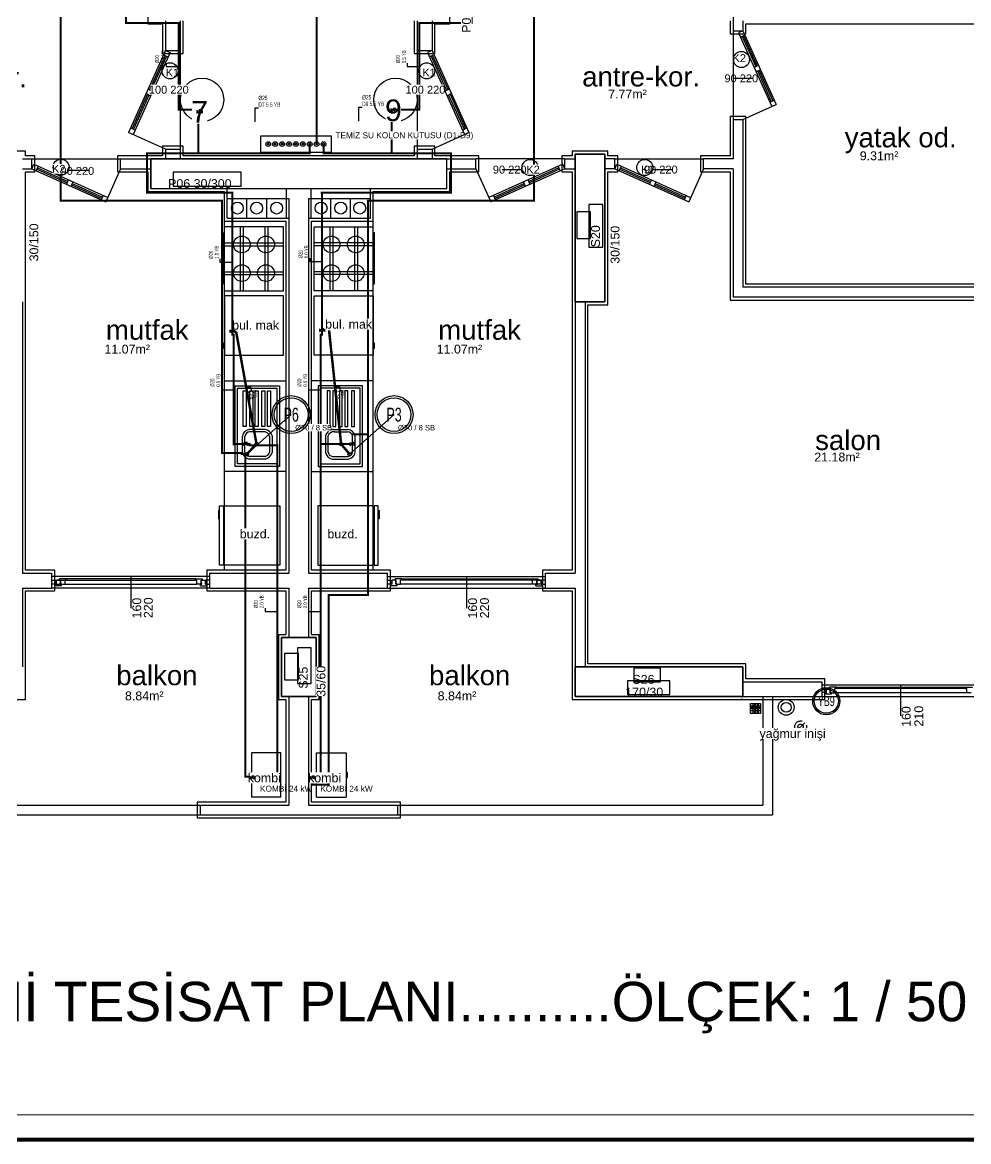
# Model space of a CAD drawing. Header units: centimetres. Extents: x -3962 to 543607, y -2 to 2802.
# Drawn here: x 13431 to 14389, y -2 to 1133 of the extents above; entities that cross this region are included whole.
import ezdxf
from ezdxf.enums import TextEntityAlignment as Align

# ---------------------------------------------------------------- set-up
doc = ezdxf.new("R2010")
doc.units = ezdxf.units.CM
for name, pattern in [('BASMA HATTI', [31, 25, -6]), ('DASHED', [18, 12, -6]), ('PISSU HATTI', [26, 20, -6]), ('YAGMUR HATTI', [36, 30, -6])]:
    doc.linetypes.add(name, pattern=pattern)
for name, color, linetype in [('MTY-PISSU-CAP', 211, 'CONTINUOUS'), ('MTY-PISSU-KOLON', 211, 'DASHED'), ('MTY-TEMIZSU-CAP', 101, 'CONTINUOUS'), ('MTY-VANA', 1, 'CONTINUOUS'), ('MTY-YAGMURSU-KOLON NO', 7, 'CONTINUOUS'), ('MTY-YUK-BIRIMI', 7, 'CONTINUOUS'), ('ROTAS-CIHAZ', 135, 'CONTINUOUS'), ('ROTAS-KAT-ADI', 1, 'CONTINUOUS'), ('ROTAS-MIMARI', 8, 'CONTINUOUS'), ('ROTAS-MIMARI-KOLON', 8, 'CONTINUOUS'), ('ROTAS-MIMARI-YAZI', 8, 'CONTINUOUS'), ('ROTAS-PAFTA', 7, 'CONTINUOUS'), ('ROTAS-PISSU-BORU-TAVANDAN', 6, 'PISSU HATTI'), ('ROTAS-PISSU-CAP', 211, 'CONTINUOUS'), ('ROTAS-PISSU-KOLONNO', 211, 'CONTINUOUS'), ('ROTAS-SICAKSU-BORU', 1, 'BASMA HATTI'), ('ROTAS-SOGUKSU-BORU', 5, 'CONTINUOUS'), ('ROTAS-TEFRIS', 15, 'CONTINUOUS'), ('ROTAS-TEMIZSU-CAP', 101, 'CONTINUOUS'), ('ROTAS-VANA', 1, 'CONTINUOUS'), ('ROTAS-YAGMUR-BORUSU', 3, 'YAGMUR HATTI')]:
    doc.layers.add(name, color=color, linetype=linetype)
doc.styles.add('ANOTATIVO', font='arial.ttf')
doc.styles.add('MTY_CAP', font='wturkce.SHX', dxfattribs={"width": 0.65, "height": 20})
doc.styles.add('MTYCAPLT', font='arial.ttf', dxfattribs={"width": 0.65, "height": 1})
doc.styles.add('ROTAS', font='arial.ttf')

# ---------------------------------------------------------------- blocks, each defined once
blk = doc.blocks.new('MTY-PIS SU CAP SB')
at = {"layer": 'MTY-PISSU-CAP'}
for p, q in [((0.83, 1.17), (0, 1.17)), ((0, 1.17), (0, 0))]:
    blk.add_line(p, q, dxfattribs=at)
at = {"layer": 'MTY-PISSU-CAP', "style": 'MTY_CAP', "width": 0.65}
blk.add_attdef('PSCP_001', (0.83, 1.29), '', height=1, dxfattribs=at)
at = {"layer": 'MTY-YUK-BIRIMI', "color": 211, "style": 'MTY_CAP', "width": 0.65}
blk.add_attdef('PS_001', (0.83, 0.07), '', height=1, dxfattribs=at)
blk = doc.blocks.new('MTY-PIS SU KOLON')
at = {"layer": 'MTY-PISSU-KOLON', "linetype": 'Continuous', "lineweight": -3}
blk.add_hatch(color=256, dxfattribs=at).paths.add_polyline_path([(-2.7, -0.1, 0.848135), (0, -0.1, -0.848135), (2.7, -0.1, 0.414214), (0, 2.6, 0.414214)])
blk.add_circle((0, 0), 3.5, dxfattribs=at)
blk = doc.blocks.new('MTY-KOLON NO PIS SU')
at = {"color": 6, "linetype": 'Continuous', "ltscale": 100}
blk.add_circle((0, 0), 27.5, dxfattribs=at)
at = {"color": 7, "linetype": 'Continuous', "ltscale": 100}
blk.add_circle((0, 0), 24.5, dxfattribs=at)
at = {"style": 'ANOTATIVO', "width": 0.65}
blk.add_attdef('K', text='', height=20, dxfattribs=at).set_placement((0, 0), align=Align.MIDDLE_CENTER)
blk = doc.blocks.new('MTY-KURESEL VANA')
at = {"layer": 'MTY-VANA'}
for p, q in [((0, 0), (0, 8)), ((0, 8), (8, 8))]:
    blk.add_line(p, q, dxfattribs=at)
blk.add_lwpolyline([(-10, 5), (-10, -5), (10, 5), (10, -5), (-10, 5)], dxfattribs=at)
at = {"layer": 'MTY-VANA', "style": 'MTYCAPLT', "width": 0.65}
blk.add_attdef('CAP', text='', height=10, dxfattribs=at).set_placement((-1.1, 0), align=Align.CENTER)
blk = doc.blocks.new('MTY-TEMIZ SU CAP MB')
at = {"layer": 'MTY-TEMIZSU-CAP'}
for p, q in [((0.83, 3.1), (0, 3.1)), ((0, 3.1), (0, 0))]:
    blk.add_line(p, q, dxfattribs=at)
at = {"layer": 'MTY-TEMIZSU-CAP', "style": 'MTY_CAP', "width": 0.65}
for tag, p in [('SOCP_001', (0.83, 4.92)), ('SCCP_001', (0.83, 1.92))]:
    blk.add_attdef(tag, p, '', height=1, dxfattribs=at)
at = {"layer": 'MTY-YUK-BIRIMI', "color": 101, "style": 'MTY_CAP', "width": 0.65}
for tag, p in [('SO_001', (0.83, 3.42)), ('SC_001', (0.83, 0.42))]:
    blk.add_attdef(tag, p, '', height=1, dxfattribs=at)
blk = doc.blocks.new('MTY-KOLON NO YAGMUR')
at = {"layer": 'MTY-YAGMURSU-KOLON NO', "linetype": 'Continuous', "ltscale": 100}
blk.add_circle((0, 0), 27.5, dxfattribs=at)
at = {"layer": 'MTY-YAGMURSU-KOLON NO', "color": 7, "linetype": 'Continuous', "ltscale": 100}
blk.add_circle((0, 0), 24.5, dxfattribs=at)
at = {"style": 'ANOTATIVO', "width": 0.65}
blk.add_attdef('K', text='', height=20, dxfattribs=at).set_placement((0, 0), align=Align.MIDDLE_CENTER)

msp = doc.modelspace()

# ---------------------------------------------------------------- linework, layer by layer
at = {"layer": 'ROTAS-MIMARI'}
for p, q in [((14150.8, 1154.2), (14150.8, 1124.2)), ((13557.8, 1141.3), (13557.8, 1131.2)), ((13863.8, 1131.2), (13863.8, 1141.3)), ((13557.8, 1131.2), (13572.8, 1131.2)), ((13572.8, 1131.2), (13572.8, 1101.2)), ((13575.8, 1134.2), (13575.8, 1104.2)), ((13590.8, 1134.2), (13590.8, 1104.2)), ((13593.8, 1101.2), (13593.8, 1134.2)), ((13827.8, 1134.2), (13827.8, 1101.2)), ((13830.8, 1134.2), (13830.8, 1104.2)), ((13845.8, 1134.2), (13845.8, 1104.2)), ((13848.8, 1101.2), (13848.8, 1131.2)), ((13848.8, 1131.2), (13863.8, 1131.2)), ((14147.8, 1134.2), (14147.8, 1121.2)), ((14150.8, 1124.2), (14160.8, 1124.2)), ((14150.8, 1124.2), (14150.8, 1034.2)), ((14160.8, 1124.2), (14156.3, 1122.2)), ((14160.8, 1134.2), (14160.8, 1124.2)), ((14160.8, 1124.2), (14194.5, 1049.4)), ((14163.8, 1121.2), (14163.8, 1131.2)), ((14163.8, 1131.2), (14210.8, 1131.2)), ((14210.8, 1131.2), (14485.8, 1131.2)), ((14147.8, 1121.2), (14163.8, 1121.2)), ((14156.3, 1122.2), (14189.9, 1047.3)), ((14162.9, 1119.7), (14158.3, 1117.6)), ((14159.9, 1118.4), (14173.7, 1087.8)), ((14161.4, 1119), (14175.1, 1088.4)), ((13575.8, 1104.2), (13538.4, 1021)), ((13580.4, 1102.2), (13543, 1019)), ((13572.8, 1101.2), (13593.8, 1101.2)), ((13575.8, 1104.2), (13590.8, 1104.2)), ((13575.8, 1104.2), (13580.4, 1102.2)), ((13590.8, 1104.2), (13590.8, 1004.2)), ((13827.8, 1101.2), (13848.8, 1101.2)), ((13830.8, 1104.2), (13845.8, 1104.2)), ((13830.8, 1104.2), (13830.8, 1004.2)), ((13845.8, 1104.2), (13841.3, 1102.2)), ((13841.3, 1102.2), (13878.6, 1019)), ((13845.8, 1104.2), (13883.2, 1021)), ((13575.3, 1099), (13559.6, 1064.2)), ((13576.7, 1098.4), (13561.1, 1063.6)), ((13573.8, 1099.7), (13578.3, 1097.6)), ((13847.9, 1099.7), (13843.3, 1097.6)), ((13844.9, 1098.4), (13860.6, 1063.6)), ((13846.4, 1099), (13862, 1064.2)), ((14176.6, 1089.1), (14172.1, 1087)), ((14178.7, 1084.5), (14174.1, 1082.5)), ((14175.7, 1083.2), (14189.5, 1052.6)), ((14177.2, 1083.8), (14190.9, 1053.2)), ((14170.3, 1075.8), (14151, 1075.8)), ((13557.6, 1059.7), (13542, 1024.9)), ((13559, 1059), (13543.4, 1024.3)), ((13556.1, 1060.4), (13560.7, 1058.3)), ((13558.2, 1064.9), (13562.7, 1062.9)), ((13590.8, 1064.3), (13570.8, 1064.3)), ((13853.9, 1064.3), (13830.8, 1064.3)), ((13863.5, 1064.9), (13858.9, 1062.9)), ((13865.5, 1060.4), (13861, 1058.3)), ((13862.6, 1059), (13878.2, 1024.3)), ((13864.1, 1059.7), (13879.7, 1024.9)), ((14160.8, 1034.2), (14194.5, 1049.4)), ((14187.9, 1051.9), (14192.4, 1053.9)), ((14163.8, 1037.2), (14147.8, 1037.2)), ((14147.8, 1037.2), (14147.8, 997.2)), ((14150.8, 1034.2), (14150.8, 994.2)), ((14150.8, 1034.2), (14160.8, 1034.2)), ((14160.8, 1034.2), (14160.8, 864.2)), ((14163.8, 867.2), (14163.8, 1037.2)), ((13545, 1023.5), (13540.5, 1025.6)), ((13876.6, 1023.5), (13881.2, 1025.6)), ((13575.8, 1004.2), (13538.4, 1021)), ((13845.8, 1004.2), (13883.2, 1021)), ((13433.8, 1002.2), (13397.8, 1002.2)), ((13433.8, 997.2), (13433.8, 1002.2)), ((13593.8, 1007.2), (13572.8, 1007.2)), ((13572.8, 1007.2), (13572.8, 997.2)), ((13575.8, 1004.2), (13575.8, 994.2)), ((13575.8, 1004.2), (13590.8, 1004.2)), ((13590.8, 1004.2), (13590.8, 994.2)), ((13593.8, 997.2), (13593.8, 1007.2)), ((13848.8, 1007.2), (13827.8, 1007.2)), ((13827.8, 1007.2), (13827.8, 997.2)), ((13830.8, 1004.2), (13845.8, 1004.2)), ((13830.8, 1004.2), (13830.8, 994.2)), ((13845.8, 1004.2), (13845.8, 994.2)), ((13848.8, 997.2), (13848.8, 1007.2)), ((14023.8, 1002.2), (13987.8, 1002.2)), ((13987.8, 1002.2), (13987.8, 997.2)), ((14023.8, 997.2), (14023.8, 1002.2)), ((13430.8, 994.2), (13440.3, 994.2)), ((13443.3, 997.2), (13433.8, 997.2)), ((13440.3, 984.2), (13440.3, 994.2)), ((13440.3, 994.2), (13530.3, 994.2)), ((13440.3, 984.2), (13442.4, 988.8)), ((13442.4, 988.8), (13517.3, 955.1)), ((13443.3, 981.2), (13443.3, 997.2)), ((13560.8, 997.2), (13527.3, 997.2)), ((13527.3, 997.2), (13527.3, 981.2)), ((13530.3, 994.2), (13560.8, 994.2)), ((13530.3, 984.2), (13530.3, 994.2)), ((13572.8, 997.2), (13560.8, 997.2)), ((13827.8, 997.2), (13593.8, 997.2)), ((13860.8, 997.2), (13848.8, 997.2)), ((13893.3, 997.2), (13860.8, 997.2)), ((13860.8, 994.2), (13890.3, 994.2)), ((13890.3, 984.2), (13890.3, 994.2)), ((13980.3, 994.2), (13890.3, 994.2)), ((13893.3, 981.2), (13893.3, 997.2)), ((13978.3, 988.8), (13903.4, 955.1)), ((13987.8, 997.2), (13977.3, 997.2)), ((13977.3, 997.2), (13977.3, 981.2)), ((13980.3, 984.2), (13978.3, 988.8)), ((13980.3, 994.2), (13990.8, 994.2)), ((13980.3, 984.2), (13980.3, 994.2)), ((14030.9, 994.2), (14020.8, 994.2)), ((14033.9, 997.2), (14023.8, 997.2)), ((14030.9, 984.2), (14030.9, 994.2)), ((14030.9, 994.2), (14120.9, 994.2)), ((14030.9, 984.2), (14032.9, 988.8)), ((14032.9, 988.8), (14107.8, 955.1)), ((14033.9, 981.2), (14033.9, 997.2)), ((14147.8, 997.2), (14117.9, 997.2)), ((14117.9, 997.2), (14117.9, 981.2)), ((14150.8, 994.2), (14120.9, 994.2)), ((14120.9, 984.2), (14120.9, 994.2)), ((13430.8, 984.2), (13440.3, 984.2)), ((13433.8, 846.2), (13433.8, 981.2)), ((13433.8, 981.2), (13443.3, 981.2)), ((13440.3, 984.2), (13515.2, 950.6)), ((13444.9, 982.2), (13446.9, 986.7)), ((13445.6, 983.7), (13476.2, 969.9)), ((13446.2, 985.1), (13476.8, 971.4)), ((13497.7, 982.4), (13478.3, 982.4)), ((13530.3, 984.2), (13515.2, 950.6)), ((13527.3, 981.2), (13557.8, 981.2)), ((13530.3, 984.2), (13560.8, 984.2)), ((13557.8, 981.2), (13557.8, 961.2)), ((13860.8, 984.2), (13890.3, 984.2)), ((13863.8, 961.2), (13863.8, 981.2)), ((13863.8, 981.2), (13893.3, 981.2)), ((13890.3, 984.2), (13905.4, 950.6)), ((13980.3, 984.2), (13905.4, 950.6)), ((13936, 983.2), (13916.7, 983.2)), ((13974.4, 985.1), (13943.9, 971.4)), ((13975.1, 983.7), (13944.5, 969.9)), ((13975.8, 982.2), (13973.7, 986.7)), ((13977.3, 981.2), (13987.8, 981.2)), ((13980.3, 984.2), (13990.8, 984.2)), ((13987.8, 981.2), (13987.8, 849.2)), ((14030.9, 984.2), (14020.8, 984.2)), ((14023.8, 846.2), (14023.8, 981.2)), ((14023.8, 981.2), (14033.9, 981.2)), ((14030.9, 984.2), (14105.8, 950.6)), ((14035.5, 982.2), (14037.5, 986.7)), ((14036.1, 983.7), (14066.7, 969.9)), ((14036.8, 985.1), (14067.4, 971.4)), ((14089.1, 983.2), (14069.8, 983.2)), ((14120.9, 984.2), (14105.8, 950.6)), ((14117.9, 981.2), (14147.8, 981.2)), ((14150.8, 984.2), (14120.9, 984.2)), ((14147.8, 981.2), (14147.8, 851.2)), ((14150.8, 984.2), (14150.8, 854.2)), ((13475.5, 968.4), (13477.5, 973)), ((13480, 966.4), (13482.1, 970.9)), ((13480.7, 967.9), (13511.3, 954.1)), ((13481.4, 969.3), (13512, 955.6)), ((13939.3, 969.3), (13908.7, 955.6)), ((13939.9, 967.9), (13909.3, 954.1)), ((13940.6, 966.4), (13938.6, 970.9)), ((13945.2, 968.4), (13943.1, 973)), ((14066.1, 968.4), (14068.1, 973)), ((14070.6, 966.4), (14072.7, 970.9)), ((14071.3, 967.9), (14101.9, 954.1)), ((14071.9, 969.3), (14102.5, 955.6)), ((13512.7, 957.2), (13510.6, 952.6)), ((13557.8, 961.2), (13635.3, 961.2)), ((13635.3, 961.2), (13635.3, 931.2)), ((13635.4, 577.2), (13635.4, 961.2)), ((13638.3, 934.2), (13638.3, 964.2)), ((13638.3, 934.2), (13638.3, 964.2)), ((13638.3, 934.2), (13638.3, 964.2)), ((13638.3, 934.2), (13638.3, 964.2)), ((13638.3, 954.2), (13700.8, 954.2)), ((13658.3, 934.2), (13658.3, 954.2)), ((13678.3, 934.2), (13678.3, 954.2)), ((13698.3, 934.2), (13698.3, 964.2)), ((13700.8, 954.2), (13700.8, 574.2)), ((13720.8, 954.2), (13720.8, 574.2)), ((13720.8, 954.2), (13783.3, 954.2)), ((13723.3, 934.2), (13723.3, 964.2)), ((13743.3, 934.2), (13743.3, 954.2)), ((13763.3, 934.2), (13763.3, 954.2)), ((13783.3, 934.2), (13783.3, 964.2)), ((13783.3, 934.2), (13783.3, 964.2)), ((13783.3, 934.2), (13783.3, 964.2)), ((13783.3, 934.2), (13783.3, 964.2)), ((13783.3, 934.2), (13783.3, 964.2)), ((13786.3, 931.2), (13786.3, 961.2)), ((13786.3, 961.2), (13863.8, 961.2)), ((13786.3, 577.2), (13786.3, 961.2)), ((13908, 957.2), (13910, 952.6)), ((14103.3, 957.2), (14101.2, 952.6)), ((13635.3, 931.2), (13697.8, 931.2)), ((13638.3, 934.2), (13700.8, 934.2)), ((13697.8, 931.2), (13697.8, 577.2)), ((13720.8, 934.2), (13783.3, 934.2)), ((13723.8, 931.2), (13786.3, 931.2)), ((13723.8, 577.2), (13723.8, 931.2)), ((13634.1, 919.4), (13635.4, 919.4)), ((13634.1, 877.6), (13634.1, 919.4)), ((13695.4, 925.5), (13635.4, 925.5)), ((13635.4, 860.5), (13635.4, 925.5)), ((13651.5, 925.5), (13651.5, 860.5)), ((13654.5, 925.5), (13654.5, 860.5)), ((13676.3, 925.5), (13676.3, 860.5)), ((13679.3, 925.5), (13679.3, 860.5)), ((13695.4, 860.5), (13695.4, 925.5)), ((13726.3, 860.5), (13726.3, 925.5)), ((13726.3, 925.5), (13786.3, 925.5)), ((13742.4, 925.5), (13742.4, 860.5)), ((13745.4, 925.5), (13745.4, 860.5)), ((13767.2, 925.5), (13767.2, 860.5)), ((13770.2, 925.5), (13770.2, 860.5)), ((13786.3, 860.5), (13786.3, 925.5)), ((13787.6, 919.4), (13786.3, 919.4)), ((13787.6, 877.6), (13787.6, 919.4)), ((13635.4, 909), (13695.4, 909)), ((13786.3, 909), (13726.3, 909)), ((13635.4, 906), (13695.4, 906)), ((13786.3, 906), (13726.3, 906)), ((13634.1, 867.6), (13634.1, 877.6)), ((13635.4, 879.9), (13695.4, 879.9)), ((13635.4, 876.9), (13695.4, 876.9)), ((13786.3, 879.9), (13726.3, 879.9)), ((13786.3, 876.9), (13726.3, 876.9)), ((13787.6, 867.6), (13787.6, 877.6)), ((13635.4, 867.6), (13634.1, 867.6)), ((13786.3, 867.6), (13787.6, 867.6)), ((14490.8, 864.2), (14160.8, 864.2)), ((14487.8, 867.2), (14163.8, 867.2)), ((13635.4, 860.5), (13695.4, 860.5)), ((13695.4, 855.4), (13635.4, 855.4)), ((13635.4, 855.4), (13635.4, 795.4)), ((13695.4, 795.4), (13695.4, 855.4)), ((13786.3, 860.5), (13726.3, 860.5)), ((13726.3, 855.4), (13786.3, 855.4)), ((13726.3, 795.4), (13726.3, 855.4)), ((13786.3, 855.4), (13786.3, 795.4)), ((14147.8, 851.2), (14427.8, 851.2)), ((14490.8, 854.2), (14150.8, 854.2)), ((13430.8, 849.2), (13430.8, 574.2)), ((13433.8, 577.2), (13433.8, 846.2)), ((13987.8, 849.2), (13987.8, 577.2)), ((13990.8, 849.2), (13990.8, 574.2)), ((14000.8, 849.2), (14000.8, 479.2)), ((14003.8, 482.2), (14003.8, 846.2)), ((14003.8, 846.2), (14023.8, 846.2)), ((13634.1, 802.5), (13634.1, 807.5)), ((13634.1, 807.5), (13635.4, 807.5)), ((13787.6, 807.5), (13786.3, 807.5)), ((13787.6, 802.5), (13787.6, 807.5)), ((13635.4, 802.5), (13634.1, 802.5)), ((13635.4, 795.4), (13695.4, 795.4)), ((13786.3, 795.4), (13726.3, 795.4)), ((13786.3, 802.5), (13787.6, 802.5)), ((13635.4, 769.3), (13697.8, 769.3)), ((13646.2, 682.5), (13646.2, 764.3)), ((13646.2, 764.3), (13691.2, 764.3)), ((13648.7, 685), (13648.7, 761.8)), ((13648.7, 761.8), (13688.7, 761.8)), ((13688.7, 761.8), (13688.7, 685)), ((13691.2, 764.3), (13691.2, 682.5)), ((13786.3, 769.3), (13723.8, 769.3)), ((13730.4, 764.3), (13730.4, 682.5)), ((13775.4, 764.3), (13730.4, 764.3)), ((13732.9, 761.8), (13732.9, 685)), ((13772.9, 761.8), (13732.9, 761.8)), ((13772.9, 685), (13772.9, 761.8)), ((13775.4, 682.5), (13775.4, 764.3)), ((13654.4, 723), (13654.4, 759)), ((13654.4, 759), (13657.4, 759)), ((13657.4, 759), (13657.4, 723)), ((13661.2, 723), (13661.2, 759)), ((13661.2, 759), (13664.2, 759)), ((13664.2, 759), (13664.2, 723)), ((13666.7, 723), (13666.7, 759)), ((13666.7, 759), (13669.7, 759)), ((13669.7, 759), (13669.7, 723)), ((13673.5, 723), (13673.5, 759)), ((13673.5, 759), (13676.5, 759)), ((13676.5, 759), (13676.5, 723)), ((13679.1, 723), (13679.1, 759)), ((13679.1, 759), (13682.1, 759)), ((13682.1, 759), (13682.1, 723)), ((13739.6, 759), (13739.6, 723)), ((13742.6, 759), (13739.6, 759)), ((13742.6, 723), (13742.6, 759)), ((13745.2, 759), (13745.2, 723)), ((13748.2, 759), (13745.2, 759)), ((13748.2, 723), (13748.2, 759)), ((13751.9, 759), (13751.9, 723)), ((13754.9, 759), (13751.9, 759)), ((13754.9, 723), (13754.9, 759)), ((13757.5, 759), (13757.5, 723)), ((13760.5, 759), (13757.5, 759)), ((13760.5, 723), (13760.5, 759)), ((13764.2, 759), (13764.2, 723)), ((13767.2, 759), (13764.2, 759)), ((13767.2, 723), (13767.2, 759)), ((13657.4, 723), (13654.4, 723)), ((13676.5, 720), (13661, 720)), ((13674.7, 717.5), (13661, 717.5)), ((13664.2, 723), (13661.2, 723)), ((13669.7, 723), (13666.7, 723)), ((13676.5, 723), (13673.5, 723)), ((13682.1, 723), (13679.1, 723)), ((13739.6, 723), (13742.6, 723)), ((13745.2, 723), (13748.2, 723)), ((13745.2, 720), (13760.6, 720)), ((13746.9, 717.5), (13760.6, 717.5)), ((13751.9, 723), (13754.9, 723)), ((13757.5, 723), (13760.5, 723)), ((13764.2, 723), (13767.2, 723)), ((13653.7, 696.8), (13653.7, 713.2)), ((13656.2, 697.1), (13656.2, 712.9)), ((13681.2, 713.1), (13681.2, 696.9)), ((13683.7, 713.4), (13683.7, 696.6)), ((13737.9, 713.4), (13737.9, 696.6)), ((13740.4, 713.1), (13740.4, 696.9)), ((13765.4, 697.1), (13765.4, 712.9)), ((13767.9, 696.8), (13767.9, 713.2)), ((13676.6, 692.5), (13660.9, 692.5)), ((13745, 692.5), (13760.8, 692.5)), ((13691.2, 682.5), (13646.2, 682.5)), ((13688.7, 685), (13648.7, 685)), ((13676.8, 690), (13660.7, 690)), ((13730.4, 682.5), (13775.4, 682.5)), ((13732.9, 685), (13772.9, 685)), ((13744.8, 690), (13761, 690)), ((13697.8, 677.5), (13635.4, 677.5)), ((13723.8, 677.5), (13786.3, 677.5)), ((13630.5, 637.7), (13629.5, 637.7)), ((13629.5, 637.7), (13629.5, 629.3)), ((13630.5, 582.4), (13630.5, 642.4)), ((13630.5, 642.4), (13634.4, 642.4)), ((13630.5, 629.3), (13630.5, 637.7)), ((13634.4, 642.4), (13634.4, 582.4)), ((13635.4, 637.4), (13634.4, 637.4)), ((13635.4, 582.4), (13635.4, 642.4)), ((13635.4, 642.4), (13691.5, 642.4)), ((13691.5, 642.4), (13691.5, 582.4)), ((13786.3, 642.4), (13730.1, 642.4)), ((13730.1, 642.4), (13730.1, 582.4)), ((13786.3, 582.4), (13786.3, 642.4)), ((13786.3, 637.4), (13787.3, 637.4)), ((13787.3, 642.4), (13787.3, 582.4)), ((13791.1, 642.4), (13787.3, 642.4)), ((13791.1, 582.4), (13791.1, 642.4)), ((13791.1, 637.7), (13792.2, 637.7)), ((13791.1, 629.3), (13791.1, 637.7)), ((13792.2, 637.7), (13792.2, 629.3)), ((13629.5, 629.3), (13630.5, 629.3)), ((13792.2, 629.3), (13791.1, 629.3)), ((13634.4, 582.4), (13630.5, 582.4)), ((13635.4, 587.4), (13634.4, 587.4)), ((13691.5, 582.4), (13635.4, 582.4)), ((13730.1, 582.4), (13786.3, 582.4)), ((13786.3, 587.4), (13787.3, 587.4)), ((13787.3, 582.4), (13791.1, 582.4)), ((13430.8, 574.2), (13460.8, 574.2)), ((13463.8, 577.2), (13433.8, 577.2)), ((13460.8, 559.2), (13460.8, 574.2)), ((13620.8, 571), (13460.8, 571)), ((13463.8, 556.2), (13463.8, 577.2)), ((13606.4, 568.6), (13468.4, 568.6)), ((13468.4, 567.2), (13468.4, 568.6)), ((13475.2, 568.6), (13468.4, 568.6)), ((13475.2, 567.2), (13475.2, 568.6)), ((13540.8, 571), (13540.8, 538.7)), ((13606.4, 567.2), (13606.4, 568.6)), ((13606.4, 568.6), (13613.2, 568.6)), ((13613.2, 567.2), (13613.2, 568.6)), ((13697.8, 577.2), (13617.8, 577.2)), ((13617.8, 577.2), (13617.8, 556.2)), ((13620.8, 559.2), (13620.8, 574.2)), ((13620.8, 574.2), (13700.8, 574.2)), ((13720.8, 574.2), (13800.8, 574.2)), ((13803.8, 577.2), (13723.8, 577.2)), ((13800.8, 559.2), (13800.8, 574.2)), ((13800.8, 571), (13960.8, 571)), ((13803.8, 556.2), (13803.8, 577.2)), ((13808.4, 567.2), (13808.4, 568.6)), ((13815.2, 568.6), (13808.4, 568.6)), ((13815.2, 568.6), (13953.2, 568.6)), ((13815.2, 567.2), (13815.2, 568.6)), ((13880.8, 571), (13880.8, 538.7)), ((13946.4, 567.2), (13946.4, 568.6)), ((13946.4, 568.6), (13953.2, 568.6)), ((13953.2, 567.2), (13953.2, 568.6)), ((13987.8, 577.2), (13957.8, 577.2)), ((13957.8, 577.2), (13957.8, 556.2)), ((13960.8, 559.2), (13960.8, 574.2)), ((13960.8, 574.2), (13990.8, 574.2)), ((13430.8, 559.2), (13430.8, 479.2)), ((13430.8, 559.2), (13460.8, 559.2)), ((13433.8, 446.2), (13433.8, 556.2)), ((13433.8, 556.2), (13463.8, 556.2)), ((13460.8, 567.2), (13464.8, 567.2)), ((13464.8, 563.2), (13460.8, 563.2)), ((13620.8, 559.2), (13460.8, 559.2)), ((13464.1, 563), (13607.6, 563)), ((13464.1, 561.6), (13464.1, 563)), ((13465.3, 563), (13464.1, 563)), ((13470.5, 561.6), (13464.1, 561.6)), ((13464.8, 567.2), (13464.8, 563.2)), ((13465.3, 567.2), (13606.4, 567.2)), ((13469.3, 567.2), (13465.3, 567.2)), ((13465.3, 563), (13465.3, 567.2)), ((13468.4, 567.2), (13469.6, 567.2)), ((13469.3, 564), (13469, 564)), ((13469, 563), (13469, 564)), ((13470.5, 563), (13469, 563)), ((13469.3, 564), (13469.3, 567.2)), ((13469.6, 564), (13469.6, 567.2)), ((13469.9, 564), (13469.6, 564)), ((13469.9, 563.5), (13469.6, 563.5)), ((13469.6, 563), (13469.6, 563.5)), ((13469.6, 563), (13474, 563)), ((13469.9, 563.5), (13469.9, 564)), ((13470.5, 561.6), (13470.5, 563)), ((13474, 563), (13474, 567.2)), ((13475.2, 567.2), (13474, 567.2)), ((13606.4, 567.2), (13607.6, 567.2)), ((13607.6, 563), (13607.6, 567.2)), ((13612, 563), (13607.6, 563)), ((13611.1, 561.6), (13611.1, 563)), ((13611.1, 563), (13612.6, 563)), ((13611.1, 561.6), (13617.5, 561.6)), ((13611.7, 563.5), (13611.7, 564)), ((13611.7, 564), (13612, 564)), ((13611.7, 563.5), (13612, 563.5)), ((13613.2, 567.2), (13612, 567.2)), ((13612, 564), (13612, 567.2)), ((13612, 563), (13612, 563.5)), ((13612.3, 567.2), (13616.3, 567.2)), ((13612.3, 564), (13612.3, 567.2)), ((13612.3, 564), (13612.6, 564)), ((13612.6, 563), (13612.6, 564)), ((13616.3, 563), (13616.3, 567.2)), ((13616.3, 563), (13617.5, 563)), ((13620.8, 567.2), (13616.8, 567.2)), ((13616.8, 567.2), (13616.8, 563.2)), ((13616.8, 563.2), (13620.8, 563.2)), ((13617.5, 561.6), (13617.5, 563)), ((13617.8, 556.2), (13697.8, 556.2)), ((13620.8, 559.2), (13700.8, 559.2)), ((13697.8, 556.2), (13697.8, 512.2)), ((13700.8, 559.2), (13700.8, 509.2)), ((13720.8, 559.2), (13720.8, 509.2)), ((13720.8, 559.2), (13800.8, 559.2)), ((13723.8, 512.2), (13723.8, 556.2)), ((13723.8, 556.2), (13803.8, 556.2)), ((13800.8, 567.2), (13804.8, 567.2)), ((13804.8, 563.2), (13800.8, 563.2)), ((13800.8, 559.2), (13960.8, 559.2)), ((13804.1, 561.6), (13804.1, 563)), ((13805.3, 563), (13804.1, 563)), ((13810.5, 561.6), (13804.1, 561.6)), ((13804.8, 567.2), (13804.8, 563.2)), ((13809.3, 567.2), (13805.3, 567.2)), ((13805.3, 563), (13805.3, 567.2)), ((13808.4, 567.2), (13809.6, 567.2)), ((13809.3, 564), (13809, 564)), ((13809, 563), (13809, 564)), ((13810.5, 563), (13809, 563)), ((13809.3, 564), (13809.3, 567.2)), ((13809.6, 564), (13809.6, 567.2)), ((13809.9, 564), (13809.6, 564)), ((13809.9, 563.5), (13809.6, 563.5)), ((13809.6, 563), (13809.6, 563.5)), ((13809.6, 563), (13814, 563)), ((13809.9, 563.5), (13809.9, 564)), ((13810.5, 561.6), (13810.5, 563)), ((13814, 563), (13814, 567.2)), ((13815.2, 567.2), (13814, 567.2)), ((13957.5, 563), (13814, 563)), ((13956.3, 567.2), (13815.2, 567.2)), ((13946.4, 567.2), (13947.6, 567.2)), ((13947.6, 563), (13947.6, 567.2)), ((13952, 563), (13947.6, 563)), ((13951.1, 561.6), (13951.1, 563)), ((13951.1, 563), (13952.6, 563)), ((13951.1, 561.6), (13957.5, 561.6)), ((13951.7, 563.5), (13951.7, 564)), ((13951.7, 564), (13952, 564)), ((13951.7, 563.5), (13952, 563.5)), ((13953.2, 567.2), (13952, 567.2)), ((13952, 564), (13952, 567.2)), ((13952, 563), (13952, 563.5)), ((13952.3, 567.2), (13956.3, 567.2)), ((13952.3, 564), (13952.3, 567.2)), ((13952.3, 564), (13952.6, 564)), ((13952.6, 563), (13952.6, 564)), ((13956.3, 563), (13956.3, 567.2)), ((13956.3, 563), (13957.5, 563)), ((13960.8, 567.2), (13956.8, 567.2)), ((13956.8, 567.2), (13956.8, 563.2)), ((13956.8, 563.2), (13960.8, 563.2)), ((13957.5, 561.6), (13957.5, 563)), ((13957.8, 556.2), (13987.8, 556.2)), ((13960.8, 559.2), (13990.8, 559.2)), ((13987.8, 556.2), (13987.8, 482.2)), ((13990.8, 559.2), (13990.8, 479.2)), ((13690.3, 512.2), (13690.3, 446.2)), ((13690.3, 512.2), (13697.8, 512.2)), ((13723.8, 512.2), (13731.3, 512.2)), ((13731.3, 446.2), (13731.3, 512.2)), ((13987.8, 482.2), (13987.8, 446.2)), ((14163.8, 482.2), (14003.8, 482.2)), ((14163.8, 467.2), (14163.8, 482.2)), ((14243.8, 467.2), (14163.8, 467.2)), ((14243.8, 446.2), (14243.8, 467.2)), ((14160.8, 464.2), (14165.8, 464.2)), ((14160.8, 464.2), (14240.8, 464.2)), ((14240.8, 464.2), (14240.8, 449.2)), ((14240.8, 461), (14400.8, 461)), ((14240.8, 457.2), (14244.8, 457.2)), ((14244.8, 457.2), (14244.8, 453.2)), ((14249.3, 457.2), (14245.3, 457.2)), ((14245.3, 453), (14245.3, 457.2)), ((14248.4, 457.2), (14248.4, 458.6)), ((14255.2, 458.6), (14248.4, 458.6)), ((14248.4, 457.2), (14249.6, 457.2)), ((14249.3, 454), (14249, 454)), ((14249, 453), (14249, 454)), ((14249.3, 454), (14249.3, 457.2)), ((14249.6, 454), (14249.6, 457.2)), ((14249.9, 454), (14249.6, 454)), ((14249.9, 453.5), (14249.9, 454)), ((14254, 453), (14254, 457.2)), ((14255.2, 457.2), (14254, 457.2)), ((14255.2, 458.6), (14386.4, 458.6)), ((14255.2, 457.2), (14255.2, 458.6)), ((14386.4, 457.2), (14255.2, 457.2)), ((14320.8, 429.6), (14320.8, 461)), ((14386.4, 458.6), (14393.2, 458.6)), ((14386.4, 457.2), (14386.4, 458.6)), ((14386.4, 457.2), (14387.6, 457.2)), ((14387.6, 453), (14387.6, 457.2)), ((13260.8, 446.2), (13433.8, 446.2)), ((13690.3, 446.2), (13697.8, 446.2)), ((13697.8, 446.2), (13697.8, 342.2)), ((13700.8, 449.2), (13700.8, 339.2)), ((13720.8, 449.2), (13720.8, 339.2)), ((13723.8, 342.2), (13723.8, 446.2)), ((13723.8, 446.2), (13731.3, 446.2)), ((13987.8, 446.2), (14160.8, 446.2)), ((14160.8, 446.2), (14158.8, 446.2)), ((14158.8, 446.2), (14243.8, 446.2)), ((14160.8, 449.2), (14165.8, 449.2)), ((14160.8, 449.2), (14240.8, 449.2)), ((14244.8, 453.2), (14240.8, 453.2)), ((14240.8, 449.2), (14400.8, 449.2)), ((14244.1, 451.6), (14244.1, 453)), ((14245.3, 453), (14244.1, 453)), ((14250.5, 451.6), (14244.1, 451.6)), ((14250.5, 453), (14249, 453)), ((14249.9, 453.5), (14249.6, 453.5)), ((14249.6, 453), (14249.6, 453.5)), ((14249.6, 453), (14254, 453)), ((14250.5, 451.6), (14250.5, 453)), ((14387.6, 453), (14254, 453)), ((14392, 453), (14387.6, 453)), ((14168.5, 432.1), (14168.5, 442.1)), ((14168.5, 442.1), (14178.5, 442.1)), ((14168.5, 432.1), (14168.5, 442.1)), ((14168.5, 442.1), (14178.5, 442.1)), ((14178.5, 439.6), (14168.5, 439.6)), ((14178.5, 438.1), (14168.5, 438.1)), ((14178.5, 437.1), (14168.5, 437.1)), ((14178.5, 435.1), (14168.5, 435.1)), ((14178.5, 434.6), (14168.5, 434.6)), ((14178.5, 432.1), (14168.5, 432.1)), ((14178.5, 432.1), (14168.5, 432.1)), ((14170.8, 442.1), (14170.8, 432.1)), ((14172.5, 442.1), (14172.5, 432.1)), ((14173.5, 442.1), (14173.5, 432.1)), ((14175.5, 442.1), (14175.5, 432.1)), ((14176.1, 442.1), (14176.1, 432.1)), ((14178.5, 442.1), (14178.5, 432.1)), ((14178.5, 442.1), (14178.5, 432.1)), ((13662.8, 392.2), (13662.8, 347.2)), ((13692.8, 392.2), (13662.8, 392.2)), ((13692.8, 347.2), (13692.8, 392.2)), ((13728.8, 347.2), (13728.8, 392.2)), ((13728.8, 392.2), (13758.8, 392.2)), ((13758.8, 392.2), (13758.8, 347.2)), ((13661.5, 367.2), (13661.5, 372.2)), ((13661.5, 372.2), (13662.8, 372.2)), ((13662.8, 367.2), (13661.5, 367.2)), ((13760.1, 372.2), (13758.8, 372.2)), ((13758.8, 367.2), (13760.1, 367.2)), ((13760.1, 367.2), (13760.1, 372.2)), ((13697.8, 342.2), (13607.8, 342.2)), ((13607.8, 342.2), (13607.8, 326.2)), ((13692.8, 347.2), (13662.8, 347.2)), ((13813.8, 342.2), (13723.8, 342.2)), ((13728.8, 347.2), (13758.8, 347.2)), ((13813.8, 326.2), (13813.8, 342.2)), ((13230.8, 329.2), (13610.8, 329.2)), ((13240.8, 339.2), (13610.8, 339.2)), ((13610.8, 339.2), (13610.8, 329.2)), ((13610.8, 339.2), (13700.8, 339.2)), ((13610.8, 329.2), (13810.8, 329.2)), ((13720.8, 339.2), (13810.8, 339.2)), ((13810.8, 339.2), (13810.8, 329.2)), ((13607.8, 326.2), (13813.8, 326.2))]:
    msp.add_line(p, q, dxfattribs=at)
for points in [[(13990.8, 999.2), (14020.8, 999.2)], [(13990.8, 849.2), (13990.8, 999.2)], [(14020.8, 999.2), (14020.8, 849.2)], [(13560.8, 964.2), (13560.8, 994.2)], [(13560.8, 994.2), (13860.8, 994.2)], [(13860.8, 964.2), (13860.8, 994.2)], [(13560.8, 964.2), (13860.8, 964.2)], [(14020.8, 849.2), (13990.8, 849.2)], [(13661, 720), (13658.4, 719.3), (13656.2, 717.8), (13654.6, 715.7), (13653.7, 713.2)], [(13661.3, 717.5), (13659.5, 717.1), (13658, 716.1), (13656.9, 714.7), (13656.2, 712.9)], [(13681.2, 713.1), (13680.3, 715.1), (13678.8, 716.6), (13676.9, 717.4), (13674.7, 717.5)], [(13683.7, 713.4), (13682.8, 715.9), (13681.2, 717.9), (13679, 719.3), (13676.5, 720)], [(13745.2, 720), (13742.6, 719.3), (13740.5, 717.9), (13738.9, 715.9), (13737.9, 713.4)], [(13746.9, 717.5), (13744.8, 717.4), (13742.8, 716.6), (13741.3, 715.1), (13740.4, 713.1)], [(13765.4, 712.9), (13764.8, 714.7), (13763.6, 716.1), (13762.1, 717.1), (13760.3, 717.5)], [(13767.9, 713.2), (13767, 715.7), (13765.4, 717.8), (13763.2, 719.3), (13760.6, 720)], [(13653.7, 696.8), (13654.6, 694.4), (13656.1, 692.3), (13658.2, 690.8), (13660.7, 690)], [(13656.2, 697.1), (13656.8, 695.4), (13657.9, 694.1), (13659.2, 693.1), (13660.9, 692.5)], [(13676.6, 692.5), (13678.2, 693.1), (13679.5, 694), (13680.6, 695.3), (13681.2, 696.9)], [(13676.8, 690), (13679.2, 690.8), (13681.3, 692.2), (13682.8, 694.2), (13683.7, 696.6)], [(13737.9, 696.6), (13738.8, 694.2), (13740.4, 692.2), (13742.4, 690.8), (13744.8, 690)], [(13740.4, 696.9), (13741.1, 695.3), (13742.1, 694), (13743.4, 693.1), (13745, 692.5)], [(13760.8, 692.5), (13762.4, 693.1), (13763.8, 694.1), (13764.8, 695.4), (13765.4, 697.1)], [(13761, 690), (13763.5, 690.8), (13765.5, 692.3), (13767.1, 694.4), (13767.9, 696.8)], [(13693.3, 449.2), (13693.3, 509.2)], [(13693.3, 509.2), (13728.3, 509.2)], [(13728.3, 509.2), (13728.3, 449.2)], [(13990.8, 479.2), (14160.8, 479.2)], [(13990.8, 449.2), (13990.8, 479.2)], [(14160.8, 479.2), (14160.8, 449.2)], [(13728.3, 449.2), (13693.3, 449.2)], [(14160.8, 449.2), (13990.8, 449.2)], [(14180.8, 449.2), (14180.8, 339.2)], [(14190.8, 449.2), (14190.8, 329.2)], [(13810.8, 339.2), (14180.8, 339.2)], [(13810.8, 329.2), (14190.8, 329.2)]]:
    msp.add_lwpolyline(points, dxfattribs=at)
for centre, radius in [((14159.2, 1095), 8.14), ((13580.4, 1083.5), 8.14), ((13840.4, 1083.5), 8.14), ((13612.8, 1054.2), 22), ((13808.8, 1054.2), 22), ((13469.9, 985.8), 8.14), ((13945.1, 985.5), 8.14), ((14061.3, 985.5), 8.14), ((13648.6, 944.4), 6.03), ((13668.1, 944.4), 6.03), ((13688.4, 944.4), 6.03), ((13733.4, 944.4), 6.03), ((13753.3, 944.4), 6.03), ((13772.6, 944.4), 6.03), ((13653.2, 907.5), 8.48), ((13677.6, 907.5), 8.48), ((13744, 907.5), 8.48), ((13768.5, 907.5), 8.48), ((13653.2, 878.5), 8.48), ((13677.6, 878.5), 8.48), ((13744, 878.5), 8.48), ((13768.5, 878.5), 8.48), ((13668, 705.1), 1.68), ((13753.7, 705.1), 1.68), ((14204.6, 438.2), 8), ((14204.6, 438.2), 5)]:
    msp.add_circle(centre, radius, dxfattribs=at)
at = {"layer": 'ROTAS-MIMARI-KOLON'}
for points in [[(14020.8, 999.2), (13990.8, 999.2), (13990.8, 849.2), (14020.8, 849.2), (14020.8, 999.2)], [(13860.8, 964.2), (13860.8, 994.2), (13560.8, 994.2), (13560.8, 964.2), (13860.8, 964.2)], [(13583.5, 966.7), (13652.5, 966.7), (13652.5, 980.7), (13583.5, 980.7), (13583.5, 966.7)], [(14018.8, 904.8), (14018.8, 947.9), (14004.8, 947.9), (14004.8, 904.8), (14018.8, 904.8)], [(14006.5, 913.4), (14006.5, 940.5), (13992.5, 940.5), (13992.5, 913.4), (14006.5, 913.4)], [(13728.3, 509.2), (13693.3, 509.2), (13693.3, 449.2), (13728.3, 449.2), (13728.3, 509.2)], [(13710.4, 466), (13710.4, 493), (13696.4, 493), (13696.4, 466), (13710.4, 466)], [(13723.4, 462.4), (13723.4, 498.5), (13709.4, 498.5), (13709.4, 462.4), (13723.4, 462.4)], [(14160.8, 479.2), (13990.8, 479.2), (13990.8, 449.2), (14160.8, 449.2), (14160.8, 479.2)], [(14050.3, 464.1), (14077.3, 464.1), (14077.3, 478.1), (14050.3, 478.1), (14050.3, 464.1)], [(14043.7, 451.2), (14086.8, 451.2), (14086.8, 465.2), (14043.7, 465.2), (14043.7, 451.2)]]:
    msp.add_lwpolyline(points, dxfattribs=at)
at = {"layer": 'ROTAS-PAFTA'}
for points, const_width in [([(12500, 0), (15000, 0), (15000, 2800), (12500, 2800)], 4), ([(12525, 25), (14975, 25), (14975, 2775), (12525, 2775)], 1)]:
    msp.add_lwpolyline(points, close=True, dxfattribs=dict(at, const_width=const_width))
at = {"layer": 'ROTAS-PISSU-BORU-TAVANDAN', "const_width": 2.5}
for points in [[(13647.3, 819.4), (13668, 705.1)], [(13741.5, 820.4), (13753.7, 705.1)], [(13668, 705.1), (13658.1, 695)], [(13753.7, 705.1), (13762.3, 695)]]:
    msp.add_lwpolyline(points, dxfattribs=at)
at = {"layer": 'ROTAS-PISSU-KOLONNO'}
for p, q in [((13658.1, 695), (13703.1, 735)), ((13762.3, 695), (13807.3, 735))]:
    msp.add_line(p, q, dxfattribs=at)
at = {"layer": 'ROTAS-SICAKSU-BORU', "const_width": 2}
for points in [[(13469.6, 1263.2), (13469.6, 1264), (13469.6, 952), (13633, 952), (13633, 696), (13653, 696), (13653, 695.1), (13656.7, 695.1)], [(13932.1, 1263.2), (13949, 1263.2), (13949, 1264), (13949, 952), (13781, 952), (13781, 716)], [(13764.9, 715.1), (13781, 715.1), (13781, 716), (13781, 552), (13741, 552), (13741, 360), (13725, 360), (13725, 364), (13724.7, 364), (13724.7, 366.8)], [(13656.7, 695.1), (13656.7, 368), (13661, 368), (13661, 366.8), (13663.6, 366.8)]]:
    msp.add_lwpolyline(points, dxfattribs=at)
at = {"layer": 'ROTAS-SOGUKSU-BORU', "const_width": 2}
for points in [[(13728.9, 1009.2), (13728.9, 1152), (13729, 1152), (13709, 1152), (13709, 1908), (13707.9, 1908), (13707.9, 1911.9)], [(13535.9, 1192.5), (13535.9, 1132), (13589, 1132), (13589, 1044), (13605, 1044), (13605, 1042.1), (13610.4, 1042.1)], [(13885.8, 1192.5), (13885.8, 1132), (13833, 1132), (13833, 1044), (13809, 1044), (13809, 1043.5), (13806.7, 1043.5)], [(13735.9, 1009.2), (13735.9, 1000), (13805, 1000), (13805, 1040), (13806.7, 1040), (13806.7, 1043.5)], [(13721.9, 1009.2), (13721.9, 1000), (13609, 1000), (13609, 1040), (13610.4, 1040), (13610.4, 1042.1)], [(13643.4, 819.4), (13643.4, 960), (13557, 960), (13557, 1000), (13609, 1000)], [(13734.3, 820.4), (13734.3, 960), (13733, 960), (13865, 960), (13865, 1000), (13805, 1000)], [(13656.7, 705.1), (13645, 705.1), (13645, 704), (13645, 816), (13643.4, 816), (13643.4, 820)], [(13764.9, 705.1), (13733, 705.1), (13733, 704), (13733, 816), (13734.3, 816), (13734.3, 820.4)], [(13663.5, 366.8), (13689, 366.8), (13689, 704), (13661, 704), (13661, 705.1), (13656.7, 705.1)], [(13724.6, 366.8), (13733, 366.8), (13733, 704)]]:
    msp.add_lwpolyline(points, dxfattribs=at)
at = {"layer": 'ROTAS-SOGUKSU-BORU'}
for centre, radius in [((13679.9, 1009.2), 2.4), ((13679.9, 1009.2), 0.84), ((13686.9, 1009.2), 2.4), ((13686.9, 1009.2), 0.84), ((13693.9, 1009.2), 2.4), ((13693.9, 1009.2), 0.84), ((13700.9, 1009.2), 2.4), ((13700.9, 1009.2), 0.84), ((13707.9, 1009.2), 2.4), ((13707.9, 1009.2), 0.84), ((13714.9, 1009.2), 2.4), ((13714.9, 1009.2), 0.84), ((13721.9, 1009.2), 2.4), ((13721.9, 1009.2), 0.84), ((13728.9, 1009.2), 2.4), ((13728.9, 1009.2), 0.84), ((13735.9, 1009.2), 2.4), ((13735.9, 1009.2), 0.84)]:
    msp.add_circle(centre, radius, dxfattribs=at)
at = {"layer": 'ROTAS-VANA'}
msp.add_lwpolyline([(13671.9, 1001.2), (13743.9, 1001.2), (13743.9, 1017.2), (13671.9, 1017.2)], close=True, dxfattribs=at)
at = {"layer": 'ROTAS-YAGMUR-BORUSU'}
msp.add_line((14215, 414.3), (14223.4, 422.7), dxfattribs=at)
for radius in [6, 2.7]:
    msp.add_circle((14219.2, 418.5), radius, dxfattribs=at)

# ---------------------------------------------------------------- block references
at = {"layer": 'ROTAS-PISSU-KOLONNO'}
ref = msp.add_blockref('MTY-KOLON NO PIS SU', (13807.3, 735), dxfattribs=dict(at, xscale=0.7, yscale=0.7))
ref.add_attrib('K', 'P3', dxfattribs={"height": 14, "style": 'ANOTATIVO', "width": 0.65}).set_placement((13807.3, 735), align=Align.MIDDLE_CENTER)
ref = msp.add_blockref('MTY-KOLON NO YAGMUR', (14245.2, 444.5), dxfattribs=dict(at, xscale=0.5, yscale=0.5))
ref.add_attrib('K', 'YB9', dxfattribs={"height": 10, "style": 'ANOTATIVO', "width": 0.65}).set_placement((14245.2, 444.5), align=Align.MIDDLE_CENTER)
at = {"layer": 'ROTAS-TEFRIS'}
ref = msp.add_blockref('MTY-TEMIZ SU CAP MB', (13589, 1088), dxfattribs=dict(at, xscale=4, yscale=4, rotation=90))
ref.add_attrib('SO_001', '0.5 YB', (13575.3, 1091.3), dxfattribs={"color": 101, "height": 4, "rotation": 90, "style": 'MTY_CAP', "width": 0.65})
ref.add_attrib('SOCP_001', 'Ø20', (13569.3, 1091.3), dxfattribs={"height": 4, "rotation": 90, "style": 'MTY_CAP', "width": 0.65})
ref = msp.add_blockref('MTY-TEMIZ SU CAP MB', (13833, 1088), dxfattribs=dict(at, xscale=4, yscale=4, rotation=90))
ref.add_attrib('SO_001', '0.5 YB', (13819.3, 1091.3), dxfattribs={"color": 101, "height": 4, "rotation": 90, "style": 'MTY_CAP', "width": 0.65})
ref.add_attrib('SOCP_001', 'Ø20', (13813.3, 1091.3), dxfattribs={"height": 4, "rotation": 90, "style": 'MTY_CAP', "width": 0.65})
ref = msp.add_blockref('MTY-TEMIZ SU CAP MB', (13666.2, 1031.7), dxfattribs=dict(at, xscale=4.5, yscale=4.5))
ref.add_attrib('SO_001', 'D7 5.5 YB', (13669.9, 1047.1), dxfattribs={"color": 101, "height": 4.5, "style": 'MTY_CAP', "width": 0.65})
ref.add_attrib('SOCP_001', 'Ø25', (13669.9, 1053.8), dxfattribs={"height": 4.5, "style": 'MTY_CAP', "width": 0.65})
ref = msp.add_blockref('MTY-TEMIZ SU CAP MB', (13771.3, 1032.4), dxfattribs=dict(at, xscale=4.5, yscale=4.5))
ref.add_attrib('SO_001', 'D9 5.5 YB', (13775, 1047.8), dxfattribs={"color": 101, "height": 4.5, "style": 'MTY_CAP', "width": 0.65})
ref.add_attrib('SOCP_001', 'Ø25', (13775, 1054.5), dxfattribs={"height": 4.5, "style": 'MTY_CAP', "width": 0.65})
ref = msp.add_blockref('MTY-TEMIZ SU CAP MB', (13643.4, 889.7), dxfattribs=dict(at, xscale=4, yscale=4, rotation=90))
ref.add_attrib('SO_001', '1.0 YB', (13629.7, 893), dxfattribs={"color": 101, "height": 4, "rotation": 90, "style": 'MTY_CAP', "width": 0.65})
ref.add_attrib('SOCP_001', 'Ø20', (13623.7, 893), dxfattribs={"height": 4, "rotation": 90, "style": 'MTY_CAP', "width": 0.65})
ref = msp.add_blockref('MTY-TEMIZ SU CAP MB', (13734.3, 890.2), dxfattribs=dict(at, xscale=4, yscale=4, rotation=90))
ref.add_attrib('SO_001', '1.0 YB', (13720.6, 893.5), dxfattribs={"color": 101, "height": 4, "rotation": 90, "style": 'MTY_CAP', "width": 0.65})
ref.add_attrib('SOCP_001', 'Ø20', (13714.6, 893.5), dxfattribs={"height": 4, "rotation": 90, "style": 'MTY_CAP', "width": 0.65})
for name, p, xscale, yscale in [('MTY-KURESEL VANA', (13643.4, 819.4), 0.25, 0.25), ('MTY-KURESEL VANA', (13656.7, 705.1), 0.25, 0.25), ('MTY-KURESEL VANA', (13764.9, 705.1), 0.25, 0.25), ('MTY-PIS SU KOLON', (13658.1, 695), 0.5, 0.5), ('MTY-PIS SU KOLON', (13762.3, 695), 0.5, 0.5)]:
    msp.add_blockref(name, p, dxfattribs=dict(at, xscale=xscale, yscale=yscale))
ref = msp.add_blockref('MTY-TEMIZ SU CAP MB', (13645, 760), dxfattribs=dict(at, xscale=4, yscale=4, rotation=90))
ref.add_attrib('SO_001', '0.5 YB', (13631.3, 763.3), dxfattribs={"color": 101, "height": 4, "rotation": 90, "style": 'MTY_CAP', "width": 0.65})
ref.add_attrib('SOCP_001', 'Ø20', (13625.3, 763.3), dxfattribs={"height": 4, "rotation": 90, "style": 'MTY_CAP', "width": 0.65})
ref = msp.add_blockref('MTY-TEMIZ SU CAP MB', (13733, 760), dxfattribs=dict(at, xscale=4, yscale=4, rotation=90))
ref.add_attrib('SO_001', '0.5 YB', (13719.3, 763.3), dxfattribs={"color": 101, "height": 4, "rotation": 90, "style": 'MTY_CAP', "width": 0.65})
ref.add_attrib('SOCP_001', 'Ø20', (13713.3, 763.3), dxfattribs={"height": 4, "rotation": 90, "style": 'MTY_CAP', "width": 0.65})
ref = msp.add_blockref('MTY-PIS SU CAP SB', (13657.7, 762.3), dxfattribs=dict(at, xscale=4, yscale=4, rotation=-79.77209381996839))
ref.add_attrib('PSCP_001', 'Ø50', (13663.3, 759.9), dxfattribs={"height": 4, "rotation": 280.2279, "style": 'MTY_CAP', "width": 0.65})
ref.add_attrib('PS_001', '4 SB', (13658.5, 759), dxfattribs={"color": 211, "height": 4, "rotation": 280.2279, "style": 'MTY_CAP', "width": 0.65})
ref = msp.add_blockref('MTY-PIS SU CAP SB', (13747.6, 762.8), dxfattribs=dict(at, xscale=4, yscale=4, rotation=-83.94693952782836))
ref.add_attrib('PSCP_001', 'Ø50', (13753.1, 760), dxfattribs={"height": 4, "rotation": 276.0531, "style": 'MTY_CAP', "width": 0.65})
ref.add_attrib('PS_001', '4 SB', (13748.2, 759.5), dxfattribs={"color": 211, "height": 4, "rotation": 276.0531, "style": 'MTY_CAP', "width": 0.65})
ref = msp.add_blockref('MTY-TEMIZ SU CAP MB', (13689, 535.4), dxfattribs=dict(at, xscale=4, yscale=4, rotation=90))
ref.add_attrib('SO_001', '2.0 YB', (13675.3, 538.7), dxfattribs={"color": 101, "height": 4, "rotation": 90, "style": 'MTY_CAP', "width": 0.65})
ref.add_attrib('SOCP_001', 'Ø20', (13669.3, 538.7), dxfattribs={"height": 4, "rotation": 90, "style": 'MTY_CAP', "width": 0.65})
ref = msp.add_blockref('MTY-TEMIZ SU CAP MB', (13733, 535.4), dxfattribs=dict(at, xscale=4, yscale=4, rotation=90))
ref.add_attrib('SO_001', '2.0 YB', (13719.3, 538.7), dxfattribs={"color": 101, "height": 4, "rotation": 90, "style": 'MTY_CAP', "width": 0.65})
ref.add_attrib('SOCP_001', 'Ø20', (13713.3, 538.7), dxfattribs={"height": 4, "rotation": 90, "style": 'MTY_CAP', "width": 0.65})

# ---------------------------------------------------------------- texts
at = {"layer": 'ROTAS-KAT-ADI', "style": 'ROTAS'}
msp.add_text('2. KAT SIHHİ TESİSAT PLANI..........ÖLÇEK: 1 / 50', height=40, dxfattribs=at).set_placement((13750, 120), align=Align.CENTER)
at = {"layer": 'ROTAS-MIMARI-YAZI', "style": 'ROTAS'}
for s, height, p in [('K2', 8, (14157, 1096.4)), ('antre-kor.', 20, (13375.6, 1076.7)), ('K1', 8, (13582.8, 1081.8)), ('K1', 8, (13842.8, 1081.8)), ('antre-kor.', 20, (14057.7, 1077.7)), ('90 220', 8, (14159.1, 1075.9)), ('7.77m²', 9, (14043.8, 1060)), ('yatak od.', 20, (14320.6, 1016)), ('9.31m²', 9, (14298.7, 997.4)), ('K2', 8, (14064.4, 983.4)), ('90 220', 8, (14077.6, 983.4)), ('P06 30/300', 9, (13610.6, 969.2)), ('mutfak', 20, (13557.3, 820.9)), ('bul. mak', 9, (13667.1, 825.7)), ('mutfak', 20, (13894, 820.9)), ('11.07m²', 9, (13537, 801.4)), ('11.07m²', 9, (13873.6, 801.4)), ('salon', 20, (14267.3, 709.1)), ('21.18m²', 9, (14256.1, 692)), ('buzd.', 9, (13755.2, 614.1)), ('balkon', 20, (13567.1, 470.7)), ('balkon', 20, (13883.9, 470.7)), ('S26', 9, (14060, 466.6)), ('8.84m²', 9, (13554.3, 449.9)), ('8.84m²', 9, (13871.1, 449.9)), ('170/30', 9, (14060.8, 453.7))]:
    msp.add_text(s, height=height, dxfattribs=at).set_placement(p, align=Align.MIDDLE_CENTER)
for s, p in [('30/150', (13442.5, 909.6)), ('S20', (14011.4, 915.8)), ('30/150', (14031.2, 907.2)), ('160', (13546.7, 538.9)), ('220', (13558.4, 539.2)), ('160', (13886.9, 538.8)), ('220', (13898.9, 539)), ('S25', (13715.3, 468.3)), ('160', (14326.1, 428.9)), ('210', (14338.9, 429.3))]:
    msp.add_text(s, height=9, rotation=90, dxfattribs=at).set_placement(p, align=Align.MIDDLE_CENTER)
at = {"layer": 'ROTAS-PISSU-CAP', "style": 'ROTAS'}
msp.add_text('Ø70 / 8 SB', height=5.5, dxfattribs=at).set_placement((13811.3, 719))

# ---------------------------------------------------------------- next in the draw order: wipeouts: each hides what was drawn before it
for points in [[(13886.1, 1183.1), (13886.1, 1125.3), (13875.1, 1125.3), (13875.1, 1183.1)], [(13857.5, 1059.4), (13820.8, 1059.4), (13820.8, 1069.4), (13857.5, 1069.4)], [(13814.5, 1031.5), (13798.8, 1031.5), (13798.8, 1055.5), (13814.5, 1055.5)], [(13618.2, 1030.1), (13602.6, 1030.1), (13602.6, 1054.1), (13618.2, 1054.1)], [(13856.8, 1014.2), (13746.9, 1014.2), (13746.9, 1022.2), (13856.8, 1022.2)], [(13473.5, 979.2), (13461.6, 979.2), (13461.6, 989.2), (13473.5, 989.2)], [(13954.2, 978.4), (13942.2, 978.4), (13942.2, 988.4), (13954.2, 988.4)], [(13784.6, 821.2), (13738, 821.2), (13738, 832.2), (13784.6, 832.2)], [(13742.2, 718), (13706.1, 718), (13706.1, 725.5), (13742.2, 725.5)], [(13681.4, 608.6), (13651.5, 608.6), (13651.5, 619.6), (13681.4, 619.6)], [(13738.8, 479.6), (13738.8, 449.7), (13727.8, 449.7), (13727.8, 479.6)], [(14245.6, 406.2), (14176.6, 406.2), (14176.6, 417.2), (14245.6, 417.2)], [(13690.8, 361.3), (13660.9, 361.3), (13660.9, 372.3), (13690.8, 372.3)], [(13752, 361.3), (13722.1, 361.3), (13722.1, 372.3), (13752, 372.3)]]:
    msp.add_wipeout(points)

# ---------------------------------------------------------------- next in the draw order: block references
at = {"layer": 'ROTAS-PISSU-KOLONNO'}
ref = msp.add_blockref('MTY-KOLON NO PIS SU', (13703.1, 735), dxfattribs=dict(at, xscale=0.7, yscale=0.7))
ref.add_attrib('K', 'P6', dxfattribs={"height": 14, "style": 'ANOTATIVO', "width": 0.65}).set_placement((13703.1, 735), align=Align.MIDDLE_CENTER)
at = {"layer": 'ROTAS-TEFRIS', "xscale": 0.25, "yscale": 0.25}
for p in [(13734.3, 820.4), (13663.5, 366.8), (13724.6, 366.8)]:
    msp.add_blockref('MTY-KURESEL VANA', p, dxfattribs=at)
at = {"layer": 'ROTAS-VANA', "xscale": 0.27, "yscale": 0.27}
for p in [(13610.4, 1042.1), (13806.7, 1043.5)]:
    msp.add_blockref('MTY-KURESEL VANA', p, dxfattribs=at)

# ---------------------------------------------------------------- next in the draw order: texts
at = {"layer": 'ROTAS-CIHAZ', "style": 'ROTAS'}
for p in [(13671.5, 352.8), (13732.6, 352.8)]:
    msp.add_text('KOMBİ 24 kW', height=6, dxfattribs=at).set_placement(p)
at = {"layer": 'ROTAS-MIMARI-YAZI', "style": 'ROTAS'}
for s, p in [('P05 305/30', (13880.6, 1154.2)), ('35/60', (13733.3, 464.7))]:
    msp.add_text(s, height=9, rotation=90, dxfattribs=at).set_placement(p, align=Align.MIDDLE_CENTER)
for s, height, p in [('100 220', 8, (13839.1, 1064.4)), ('7', 22, (13610.4, 1042.1)), ('9', 22, (13806.7, 1043.5)), ('K2', 8, (13467.6, 984.2)), ('90 220', 8, (13924.5, 983.4)), ('K2', 8, (13948.2, 983.4)), ('90 220', 8, (13486.5, 982.1)), ('bul. mak', 9, (13761.3, 826.7)), ('buzd.', 9, (13666.4, 614.1)), ('yağmur inişi', 9, (14211.1, 411.7)), ('kombi', 9, (13675.9, 366.8)), ('kombi', 9, (13737, 366.8))]:
    msp.add_text(s, height=height, dxfattribs=at).set_placement(p, align=Align.MIDDLE_CENTER)
at = {"layer": 'ROTAS-PISSU-CAP', "style": 'ROTAS'}
msp.add_text('Ø70 / 8 SB', height=5.5, dxfattribs=at).set_placement((13707.1, 719))
at = {"layer": 'ROTAS-TEMIZSU-CAP', "style": 'ROTAS'}
msp.add_text('TEMİZ SU KOLON KUTUSU (D1-D9)', height=6, dxfattribs=at).set_placement((13747.9, 1015.2))

# ---------------------------------------------------------------- next in the draw order: wipeouts: each hides what was drawn before it
msp.add_wipeout([(13597.5, 1059.4), (13560.8, 1059.4), (13560.8, 1069.4), (13597.5, 1069.4)])

# ---------------------------------------------------------------- next in the draw order: texts
at = {"layer": 'ROTAS-MIMARI-YAZI', "style": 'ROTAS'}
msp.add_text('100 220', height=8, dxfattribs=at).set_placement((13579.1, 1064.4), align=Align.MIDDLE_CENTER)

doc.saveas('drawing.dxf')
